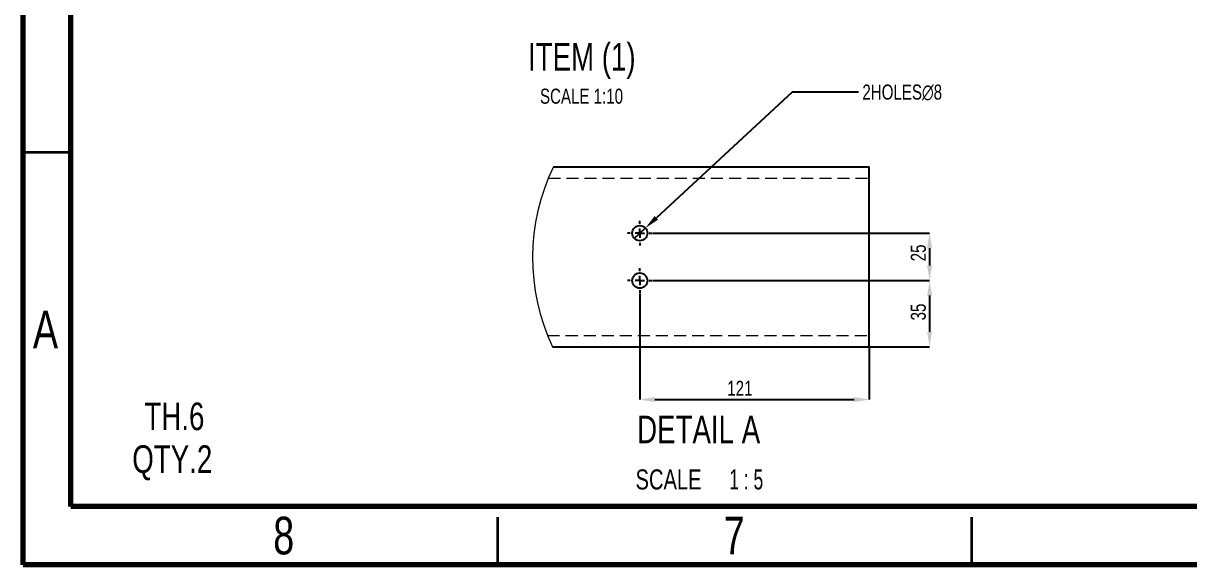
# Model space of a CAD drawing. Header units: millimetres. Extents: x 15 to 1268, y -316 to 292.
# Drawn here: x 868.3 to 991.2, y 2.8 to 60 of the extents above; entities that cross this region are included whole.
import ezdxf

# ---------------------------------------------------------------- set-up
doc = ezdxf.new("R2010")
doc.units = ezdxf.units.MM
doc.header["$PDSIZE"] = -1
doc.linetypes.add('HIDDEN', pattern=[1.905, 1.27, -0.635])
doc.layers.add('FORMAT', color=7, linetype='Continuous')
doc.styles.add('SLDTEXTSTYLE0', font='TXT', dxfattribs={"width": 0.75})
doc.styles.add('SLDTEXTSTYLE16', font='TXT', dxfattribs={"width": 0.65})
doc.dimstyles.new('SLDDIMSTYLE10', dxfattribs={"dimtxt": 1.5875, "dimasz": 1.5875, "dimexe": 0, "dimexo": 0.0625, "dimgap": 0.396875, "dimtad": 0, "dimtih": 1, "dimtoh": 1, "dimdec": 0, "dimlfac": 5, "dimrnd": 1e-09, "dimzin": 12, "dimdsep": 46, "dimtxsty": 'SLDTEXTSTYLE0', "dimblk1": 'NONE', "dimsah": 1, "dimcen": 0, "dimadec": 0, "dimazin": 3, "dimtfac": 1, "dimtdec": 0, "dimtmove": 0, "dimatfit": 3, "dimldrblk": 'NONE', "dimfxl": 1, "dimfrac": 2, "dimtolj": 1, "dimtzin": 12, "dimarcsym": 0})
doc.dimstyles.new('SLDDIMSTYLE6', dxfattribs={"dimtxt": 1.5875, "dimasz": 1.5875, "dimexe": 0, "dimexo": 0.0625, "dimgap": 0.396875, "dimtad": 1, "dimdec": 0, "dimlfac": 5, "dimrnd": 1e-09, "dimzin": 12, "dimdsep": 46, "dimtxsty": 'SLDTEXTSTYLE0', "dimsah": 1, "dimcen": 0.09, "dimadec": 0, "dimazin": 3, "dimtfac": 1, "dimtdec": 0, "dimtofl": 0, "dimtmove": 0, "dimatfit": 3, "dimfxl": 1, "dimfrac": 2, "dimtolj": 1, "dimtzin": 12, "dimarcsym": 0})
doc.dimstyles.new('SLDDIMSTYLE7', dxfattribs={"dimtxt": 1.5875, "dimasz": 1.5875, "dimexe": 0, "dimexo": 0.0625, "dimgap": 0.396875, "dimtad": 1, "dimdec": 0, "dimlfac": 5, "dimrnd": 1e-09, "dimzin": 12, "dimdsep": 46, "dimtxsty": 'SLDTEXTSTYLE0', "dimsah": 1, "dimcen": 0.09, "dimadec": 0, "dimazin": 3, "dimtfac": 1, "dimtdec": 0, "dimtmove": 0, "dimatfit": 0, "dimfxl": 1, "dimfrac": 2, "dimtolj": 1, "dimtzin": 12, "dimarcsym": 0})

# ---------------------------------------------------------------- blocks, each defined once
blk = doc.blocks.new('SW_NOTE_0_52')
at = {"layer": 'FORMAT', "color": 0, "attachment_point": 2, "style": 'SLDTEXTSTYLE0'}
for s, insert, char_height in [('ITEM (1)', (7, 3.75), 2.91), ('SCALE 1:10', (6.97, -1.07), 1.587)]:
    blk.add_mtext(s, dxfattribs=dict(at, insert=insert, char_height=char_height))
blk = doc.blocks.new('*D881')
at = {"layer": 'Defpoints', "color": 0}
for p in [(934.63, 37.81), (934.63, 32.81), (963.89, 32.81)]:
    blk.add_point(p, dxfattribs=at)
at = {"layer": 'FORMAT', "color": 0, "lineweight": -2}
for p, q in [((934.69, 37.81), (963.89, 37.81)), ((963.89, 36.22), (963.89, 34.4)), ((934.69, 32.81), (963.89, 32.81))]:
    blk.add_line(p, q, dxfattribs=at)
at = {"layer": 'FORMAT', "color": 0}
for points in [[(963.62, 36.22), (964.15, 36.22), (963.89, 37.81)], [(963.62, 34.4), (964.15, 34.4), (963.89, 32.81)]]:
    blk.add_solid(points, dxfattribs=at)
at = {"layer": 'FORMAT', "color": 0, "insert": (961.9, 35.73), "char_height": 1.587, "attachment_point": 2, "rotation": 90, "style": 'SLDTEXTSTYLE0'}
blk.add_mtext('\\A1;25', dxfattribs=at)
blk = doc.blocks.new('*D882')
at = {"layer": 'Defpoints', "color": 0}
for p in [(933.33, 31.51), (957.53, 25.81), (957.53, 20.25)]:
    blk.add_point(p, dxfattribs=at)
at = {"layer": 'FORMAT', "color": 0, "lineweight": -2}
for p, q in [((933.33, 31.45), (933.33, 20.25)), ((957.53, 25.75), (957.53, 20.25)), ((934.91, 20.25), (955.94, 20.25))]:
    blk.add_line(p, q, dxfattribs=at)
at = {"layer": 'FORMAT', "color": 0}
for points in [[(934.91, 20.52), (934.91, 19.99), (933.33, 20.25)], [(955.94, 20.52), (955.94, 19.99), (957.53, 20.25)]]:
    blk.add_solid(points, dxfattribs=at)
at = {"layer": 'FORMAT', "color": 0, "insert": (943.88, 22.24), "char_height": 1.587, "attachment_point": 2, "style": 'SLDTEXTSTYLE0'}
blk.add_mtext('\\A1;121', dxfattribs=at)
blk = doc.blocks.new('*D883')
at = {"layer": 'Defpoints', "color": 0}
for p in [(934.63, 32.81), (957.53, 25.81), (963.89, 25.81)]:
    blk.add_point(p, dxfattribs=at)
at = {"layer": 'FORMAT', "color": 0, "lineweight": -2}
for p, q in [((934.69, 32.81), (963.89, 32.81)), ((963.89, 31.22), (963.89, 27.4)), ((957.59, 25.81), (963.89, 25.81))]:
    blk.add_line(p, q, dxfattribs=at)
at = {"layer": 'FORMAT', "color": 0}
for points in [[(963.62, 31.22), (964.15, 31.22), (963.89, 32.81)], [(963.62, 27.4), (964.15, 27.4), (963.89, 25.81)]]:
    blk.add_solid(points, dxfattribs=at)
at = {"layer": 'FORMAT', "color": 0, "insert": (961.9, 29.49), "char_height": 1.587, "attachment_point": 2, "rotation": 90, "style": 'SLDTEXTSTYLE0'}
blk.add_mtext('\\A1;35', dxfattribs=at)
blk = doc.blocks.new('*D884')
at = {"layer": 'Defpoints', "color": 0}
for p in [(933.91, 38.35), (932.74, 37.26)]:
    blk.add_point(p, dxfattribs=at)
at = {"layer": 'FORMAT', "color": 0, "lineweight": -2}
for p, q in [((949.41, 52.69), (935.08, 39.43)), ((956.4, 52.69), (949.41, 52.69)), ((932.74, 37.26), (933.91, 38.35))]:
    blk.add_line(p, q, dxfattribs=at)
at = {"layer": 'FORMAT', "color": 0}
blk.add_solid([(934.9, 39.62), (935.26, 39.24), (933.91, 38.35)], dxfattribs=at)
at = {"layer": 'FORMAT', "color": 0, "insert": (956.8, 53.49), "char_height": 1.5875, "attachment_point": 1, "style": 'SLDTEXTSTYLE0'}
blk.add_mtext('\\A1;2HOLES∅8', dxfattribs=at)
blk = doc.blocks.new('_None')
blk = doc.blocks.new('SW_NOTE_0_78')
at = {"layer": 'FORMAT', "color": 0, "attachment_point": 2}
for s, insert, char_height, style in [('DETAIL A', (7.82, 3.75), 2.91, 'SLDTEXTSTYLE0'), ('SCALE', (4.65, -1.92), 2.117, 'SLDTEXTSTYLE0'), ('1 : 5', (12.84, -1.92), 2.117, 'SLDTEXTSTYLE16')]:
    blk.add_mtext(s, dxfattribs=dict(at, insert=insert, char_height=char_height, style=style))
blk = doc.blocks.new('SW_CENTERMARKSYMBOL_61')
at = {"layer": 'FORMAT', "color": 0}
for p, q in [((0, 1), (0, 1.3)), ((-1, 0), (-1.3, 0)), ((0, 0), (-0.5, 0)), ((0, 0), (0, 0.5)), ((0, 0), (0, -0.5)), ((0, 0), (0.5, 0)), ((1, 0), (1.3, 0)), ((0, -1), (0, -1.3))]:
    blk.add_line(p, q, dxfattribs=at)
blk = doc.blocks.new('SW_CENTERMARKSYMBOL_62')
at = {"layer": 'FORMAT', "color": 0}
for p, q in [((0, 1), (0, 1.3)), ((-1, 0), (-1.3, 0)), ((0, 0), (-0.5, 0)), ((0, 0), (0, 0.5)), ((0, 0), (0, -0.5)), ((0, 0), (0.5, 0)), ((1, 0), (1.3, 0)), ((0, -1), (0, -1.3))]:
    blk.add_line(p, q, dxfattribs=at)

msp = doc.modelspace()

# ---------------------------------------------------------------- linework, layer by layer
at = {"color": 7, "linetype": 'Continuous', "lineweight": 70}
for p, q in [((868.31754949, 2.83338776), (868.31754949, 289.83338776)), ((873.31754949, 8.96691277), (873.31754949, 285.96691277)), ((1262.72002161, 8.96691277), (873.31754949, 8.96691277)), ((1268.31754949, 2.83338776), (868.31754949, 2.83338776))]:
    msp.add_line(p, q, dxfattribs=at)
at = {"color": 7, "linetype": 'Continuous', "lineweight": 35}
for p, q in [((873.31754949, 46.33338776), (868.31754949, 46.33338776)), ((918.31754949, 7.83338776), (918.31754949, 2.83338776)), ((968.31754949, 7.83338776), (968.31754949, 2.83338776))]:
    msp.add_line(p, q, dxfattribs=at)
at = {"color": 7, "linetype": 'Continuous', "lineweight": 25}
for p, q in [((924.22466667, 44.80820129), (957.52664002, 44.80820129)), ((957.52664002, 42.40820164), (957.52664002, 44.80820129)), ((957.52664002, 28.20820118), (957.52664002, 42.40820164)), ((957.52664002, 25.80820153), (957.52664002, 28.20820118)), ((924.12643822, 25.80820153), (957.52664002, 25.80820153))]:
    msp.add_line(p, q, dxfattribs=at)
at = {"color": 7, "linetype": 'HIDDEN', "lineweight": 18}
for p, q in [((923.68472012, 43.6082011), (957.52664002, 43.6082011)), ((923.60115441, 27.00820173), (957.52664002, 27.00820173))]:
    msp.add_line(p, q, dxfattribs=at)
at = {"color": 7, "linetype": 'Continuous', "lineweight": 25}
for centre in [(933.32664909, 37.80819661), (933.32664909, 32.80819672)]:
    msp.add_circle(centre, 0.79999869, dxfattribs=at)
at = {"color": 7, "linetype": 'Continuous', "lineweight": 18}
msp.add_arc((943.962109, 35.20590652), 21.94927549, 154.0570101645, 205.3505660665, dxfattribs=at)

# ---------------------------------------------------------------- block references
at = {"layer": 'FORMAT'}
for name, p in [('SW_NOTE_0_52', (920.2114039, 54.12605705)), ('SW_CENTERMARKSYMBOL_62', (933.32665356, 37.80820145)), ('SW_CENTERMARKSYMBOL_61', (933.32665356, 32.80820137)), ('SW_NOTE_0_78', (931.71219377, 14.80736837))]:
    msp.add_blockref(name, p, dxfattribs=at)

# ---------------------------------------------------------------- texts
at = {"color": 7, "linetype": 'Continuous', "lineweight": 0, "char_height": 3.96875, "attachment_point": 2, "style": 'SLDTEXTSTYLE0'}
for s, insert in [('A', (870.65723764, 29.64354185)), ('8', (895.77758644, 7.89354185)), ('7', (943.27758644, 7.89354185))]:
    msp.add_mtext(s, dxfattribs=dict(at, insert=insert))
at = {"layer": 'FORMAT', "char_height": 2.910416667, "attachment_point": 1, "style": 'SLDTEXTSTYLE0'}
for s, insert in [('TH.6', (881.08907272, 19.93819845)), ('QTY.2', (879.81040456, 15.43045733))]:
    msp.add_mtext(s, dxfattribs=dict(at, insert=insert))

# ---------------------------------------------------------------- dimensions: what is measured, and where the dimension line sits
at = {"layer": 'FORMAT'}
dim = msp.add_diameter_dim_2p(p1=(932.73950457, 37.26481558), p2=(933.91378195, 38.35158724), text='2HOLES<>', dimstyle='SLDDIMSTYLE10', dxfattribs=at)
dim.commit()
dim.dimension.update_dxf_attribs({"geometry": '*D884', "text_midpoint": (961.35979303, 52.69375735), "dimtype": 163})
for base, p1, p2, picture, middle in [((963.88610313, 32.80820141), (934.62664326, 37.80820141), (934.62664326, 32.80820141), '*D881', (963.88610313, 35.72576015)), ((963.88610313, 25.80820141), (934.62664326, 32.80820141), (957.52664002, 25.80820141), '*D883', (963.88610313, 29.49046368))]:
    dim = msp.add_linear_dim(base=base, p1=p1, p2=p2, angle=90, dimstyle='SLDDIMSTYLE7', dxfattribs=at)
    dim.commit()
    dim.dimension.update_dxf_attribs({"geometry": picture, "text_midpoint": middle, "dimtype": 160})
dim = msp.add_linear_dim(base=(957.52664326, 20.25256877), p1=(933.32664326, 31.50820141), p2=(957.52664326, 25.80820141), dimstyle='SLDDIMSTYLE6', dxfattribs=at)
dim.commit()
dim.dimension.update_dxf_attribs({"geometry": '*D882', "text_midpoint": (943.87820067, 20.25256877), "dimtype": 160})

doc.saveas('drawing.dxf')
